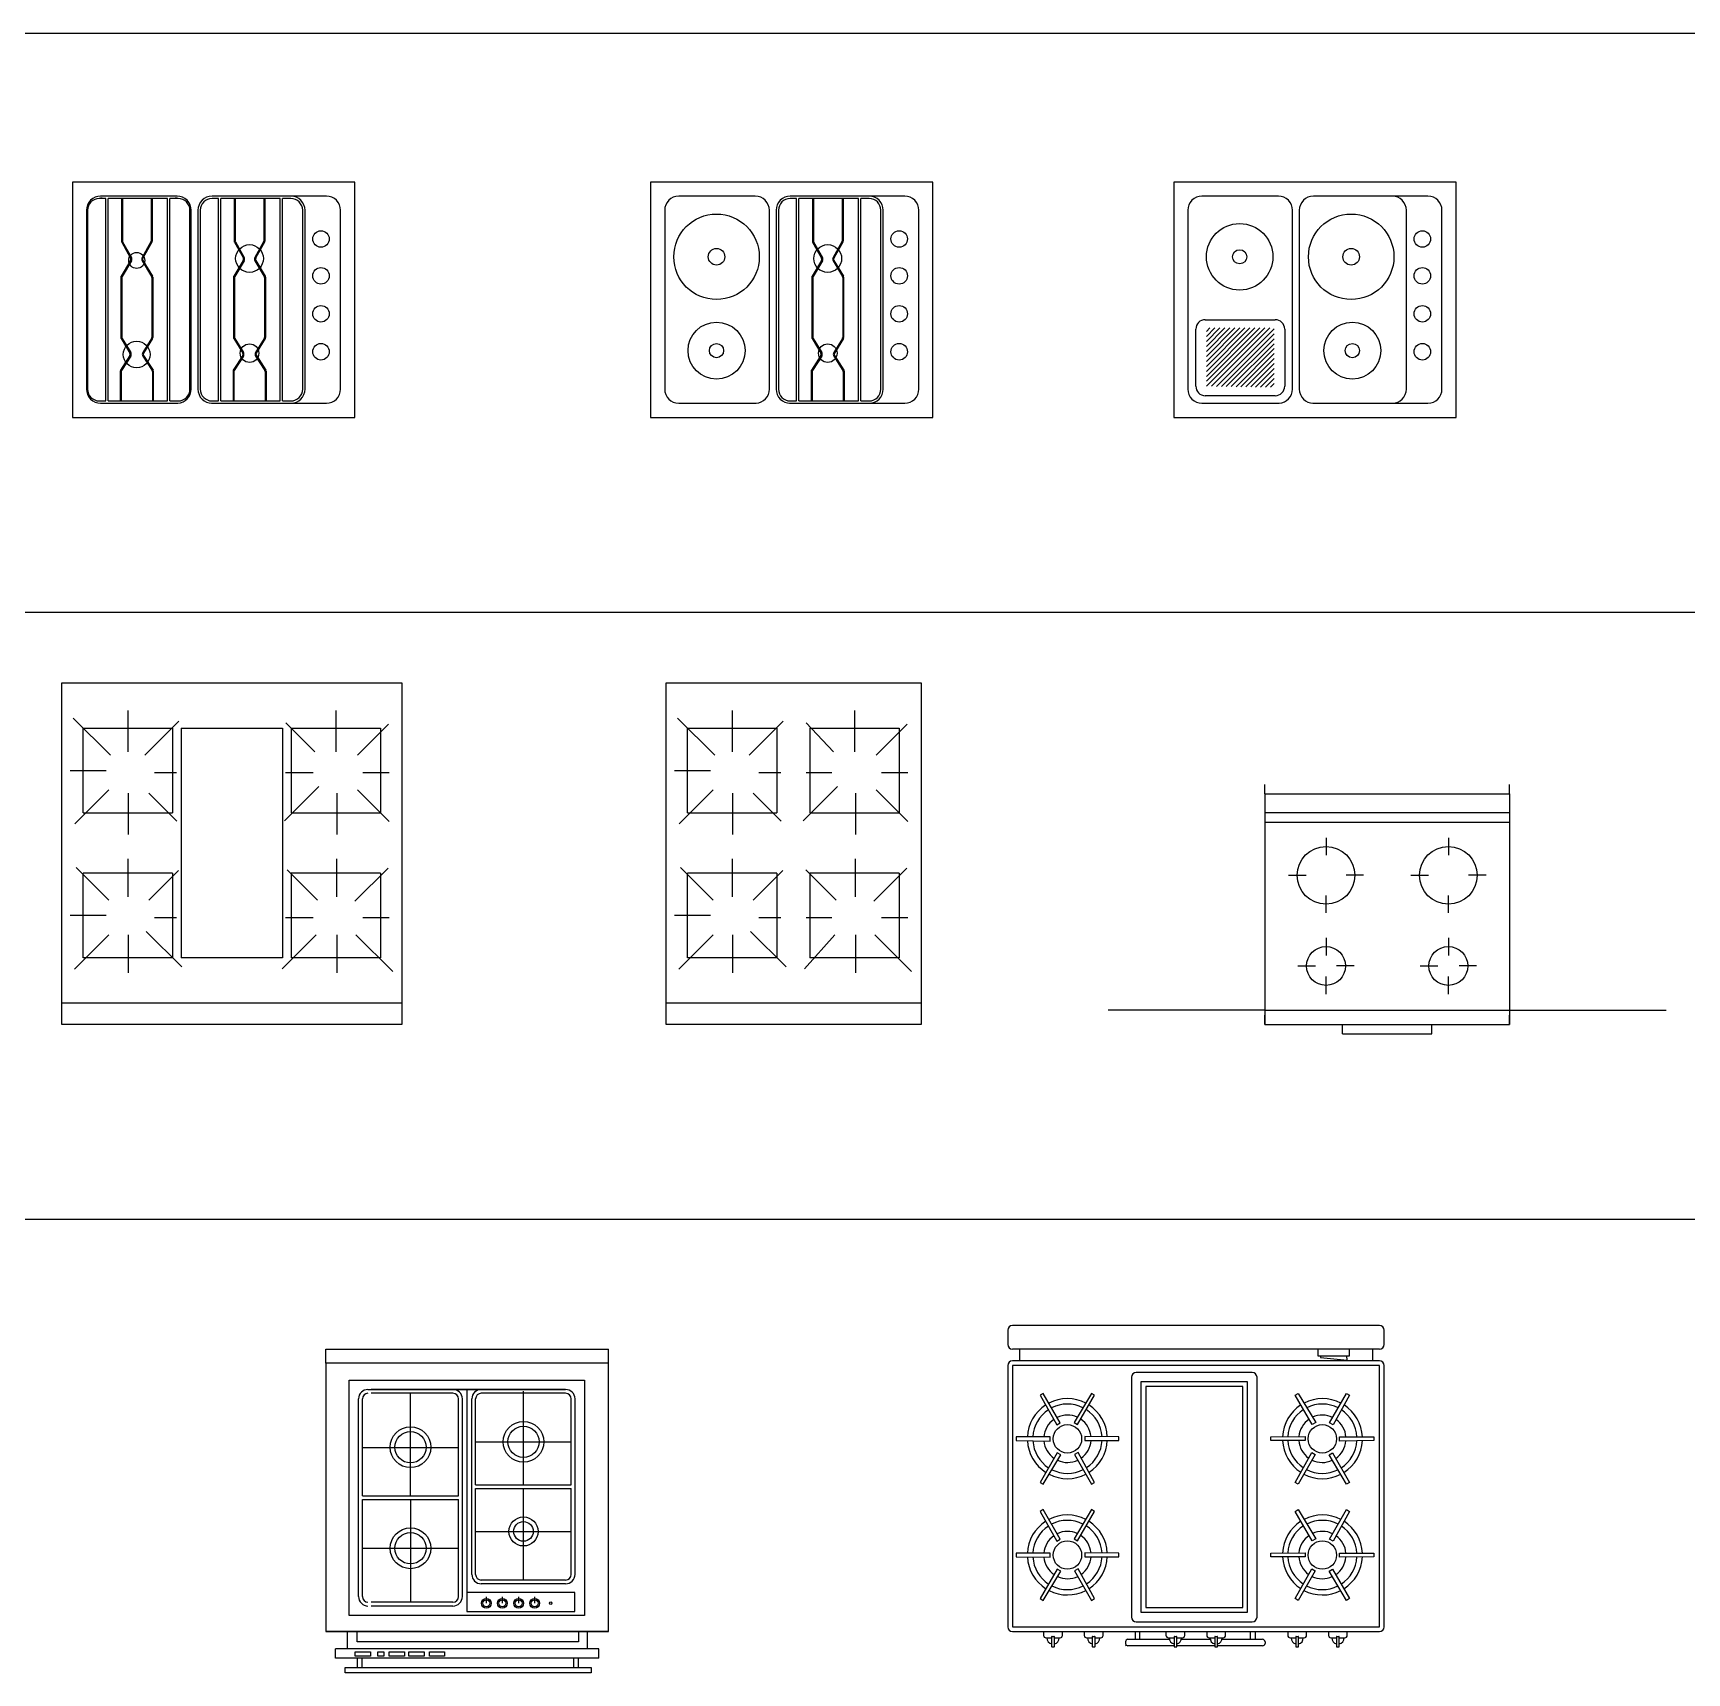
# Model space of a CAD drawing. Header units: millimetres. Extents: x 1191 to 17991, y 11472 to 21963.
# Drawn here: x 3808 to 7322, y 14395 to 17879 of the extents above; entities that cross this region are included whole.
import ezdxf

# ---------------------------------------------------------------- set-up
doc = ezdxf.new("R2010")
doc.units = ezdxf.units.MM
doc.layers.add('www.cad-blocks.net', color=7, linetype='Continuous')

# ---------------------------------------------------------------- blocks, each defined once
blk = doc.blocks.new('A$C3C522F71')
for p, q in [((333, 510), (333, 530)), ((853, 510), (853, 530)), ((333, 510), (333, 20)), ((333, 510), (853, 510)), ((853, 510), (853, 20)), ((333, 470), (853, 470)), ((333, 450), (853, 450)), ((463, 416.8), (463, 379.4)), ((723, 416.8), (723, 379.4)), ((383, 336.8), (420.5, 336.8)), ((543, 336.8), (505.6, 336.8)), ((643, 336.8), (680.5, 336.8)), ((803, 336.8), (765.6, 336.8)), ((463, 256.8), (463, 294.3)), ((723, 256.8), (723, 294.3)), ((463, 204.3), (463, 166.8)), ((723, 204.3), (723, 166.8)), ((403, 144.3), (440.5, 144.3)), ((523, 144.3), (485.6, 144.3)), ((663, 144.3), (700.5, 144.3)), ((783, 144.3), (745.6, 144.3)), ((463, 84.3), (463, 121.8)), ((723, 84.3), (723, 121.8)), ((333, 50), (0, 50)), ((333, 50), (853, 50)), ((333, 20), (333, 40)), ((853, 50), (1186.1, 50)), ((853, 20), (853, 40)), ((333, 20), (853, 20)), ((333, 20), (853, 20)), ((498, 0), (498, 20)), ((688, 0), (688, 20)), ((498, 0), (688, 0))]:
    blk.add_line(p, q)
for centre, radius in [((463, 336.8), 61.3), ((723, 336.8), 61.3), ((463, 144.3), 41.3), ((723, 144.3), 41.3)]:
    blk.add_circle(centre, radius)
blk = doc.blocks.new('A$C7157579F')
for p, q in [((600, 500), (0, 500)), ((0, 500), (0, 0)), ((600, 0), (600, 500)), ((168.2, 470), (60, 470)), ((222.5, 470), (168.2, 470)), ((540, 470), (296.8, 470)), ((30, 440), (30, 60)), ((252.5, 60), (252.5, 440)), ((266.8, 440), (266.8, 60)), ((494.4, 60), (494.4, 440)), ((570, 60), (570, 440)), ((47, 66.1), (47, 187.5)), ((67, 207.5), (215.9, 207.5)), ((235.9, 187.5), (235.9, 66.1)), ((215.9, 46.1), (67, 46.1)), ((0, 0), (600, 0)), ((60, 30), (224.4, 30)), ((295.4, 30), (540, 30))]:
    blk.add_line(p, q)
at = {"color": 0}
for p, q in [((69.6, 76.6), (182.9, 189.9)), ((69.6, 87.2), (172.3, 189.9)), ((69.6, 97.8), (161.7, 189.9)), ((69.6, 108.4), (151.1, 189.9)), ((69.6, 119), (140.5, 189.9)), ((69.6, 129.7), (129.8, 189.9)), ((69.6, 140.3), (119.2, 189.9)), ((69.6, 150.9), (108.6, 189.9)), ((69.6, 161.5), (98, 189.9)), ((69.6, 172.1), (87.4, 189.9)), ((69.6, 182.7), (76.8, 189.9)), ((69.9, 66.3), (193.5, 189.9)), ((80.3, 66.1), (204.1, 189.9)), ((90.7, 65.9), (213.3, 188.4)), ((101.2, 65.7), (213.3, 177.8)), ((111.6, 65.5), (213.3, 167.2)), ((122, 65.4), (213.3, 156.6)), ((132.4, 65.2), (213.3, 146)), ((142.9, 65), (213.3, 135.4)), ((153.3, 64.8), (213.3, 124.8)), ((163.7, 64.6), (213.3, 114.2)), ((174.1, 64.4), (213.3, 103.6)), ((184.6, 64.3), (213.3, 93)), ((195, 64.1), (213.3, 82.4)), ((205.4, 63.9), (213.3, 71.8))]:
    blk.add_line(p, q, dxfattribs=at)
for centre, radius in [((377.1, 341.2), 90.8), ((140.2, 341.2), 70.6), ((528.3, 379), 17.6), ((140.2, 341.2), 15.1), ((377.1, 341.2), 17.6), ((528.3, 300.8), 17.6), ((528.3, 220.1), 17.6), ((379.6, 141.9), 60.5), ((379.6, 141.9), 15.1), ((528.3, 139.4), 17.6)]:
    blk.add_circle(centre, radius)
for centre, radius, start, end in [((60, 440), 30, 90, 180), ((222.5, 440), 30, 0, 90), ((296.8, 440), 30, 90, 180), ((464.4, 440), 30, 0, 90), ((540, 440), 30, 0, 90), ((67, 187.5), 20, 90, 180), ((215.9, 187.5), 20, 360, 90), ((60, 60), 30, 180, 270), ((67, 66.1), 20, 180, 270), ((215.9, 66.1), 20, 270, 0), ((222.5, 60), 30, 272.7409, 0), ((296.8, 60), 30, 180, 270), ((464.4, 60), 30, 270, 360), ((540, 60), 30, 270, 0), ((222.5, 60), 30, 270, 272.7409)]:
    blk.add_arc(centre, radius, start, end)
blk = doc.blocks.new('A$C17BB417A')
for p, q in [((600, 500), (0, 500)), ((0, 500), (0, 0)), ((600, 0), (600, 500)), ((168.2, 470), (60, 470)), ((222.5, 470), (168.2, 470)), ((540, 470), (296.8, 470)), ((310.3, 465), (296.8, 465)), ((310.3, 35), (310.3, 465)), ((441.6, 465), (315.3, 465)), ((315.3, 35), (315.3, 465)), ((343.9, 465), (343.9, 374.1)), ((345.9, 465), (345.9, 374.6)), ((407, 465), (407, 374.6)), ((409, 465), (409, 374.1)), ((441.6, 35), (441.6, 465)), ((446.6, 35), (446.6, 465)), ((464.4, 465), (446.6, 465)), ((30, 440), (30, 60)), ((252.5, 60), (252.5, 440)), ((266.8, 440), (266.8, 60)), ((271.8, 440), (271.8, 60)), ((489.4, 60), (489.4, 440)), ((494.4, 60), (494.4, 440)), ((570, 60), (570, 440)), ((344.4, 372.1), (363.4, 338.6)), ((346.4, 372.7), (365.1, 339.6)), ((406.5, 372.7), (387.8, 339.6)), ((408.5, 372.1), (389.5, 338.6)), ((363.3, 333.6), (343.2, 300)), ((365.1, 332.5), (345.2, 299.5)), ((387.9, 332.5), (407.7, 299.5)), ((389.6, 333.6), (409.7, 300)), ((342.6, 298), (342.6, 169.5)), ((344.6, 297.4), (344.6, 170)), ((408.3, 297.4), (408.3, 170)), ((410.3, 298), (410.3, 169.5)), ((343.2, 167.4), (362, 136.5)), ((345.2, 167.9), (363.7, 137.5)), ((407.7, 167.9), (389.2, 137.5)), ((409.7, 167.4), (390.9, 136.5)), ((361.9, 131.2), (342, 100.2)), ((363.6, 130.1), (344, 99.6)), ((389.3, 130.1), (408.9, 99.6)), ((391, 131.2), (410.9, 100.2)), ((341.4, 98.1), (341.4, 35)), ((343.4, 97.5), (343.4, 35)), ((409.5, 97.5), (409.5, 35)), ((411.5, 98.1), (411.5, 35)), ((60, 30), (224.4, 30)), ((295.4, 30), (540, 30)), ((296.8, 35), (310.3, 35)), ((315.3, 35), (441.6, 35)), ((446.6, 35), (464.4, 35)), ((0, 0), (600, 0))]:
    blk.add_line(p, q)
for centre, radius in [((140.2, 341.2), 90.8), ((528.3, 379), 17.6), ((140.2, 341.2), 17.6), ((376.5, 337.5), 29.5), ((528.3, 300.8), 17.6), ((528.3, 220.1), 17.6), ((140.2, 141.9), 60.5), ((140.2, 141.9), 15.1), ((376.5, 136.4), 19.7), ((528.3, 139.4), 17.6)]:
    blk.add_circle(centre, radius)
for centre, radius, start, end in [((60, 440), 30, 90, 180), ((222.5, 440), 30, 0, 90), ((296.8, 440), 30, 90, 180), ((296.8, 440), 25, 90, 180), ((464.4, 440), 30, 0, 90), ((464.4, 440), 25, 0, 90), ((540, 440), 30, 0, 90), ((347.9, 374.1), 4, 180, 209.5253), ((349.9, 374.6), 4, 180, 209.5253), ((403, 374.6), 4, 330.4747, 0), ((405, 374.1), 4, 330.4747, 0), ((359, 336.1), 5, 329.0501, 29.5253), ((359, 336.1), 7, 329.0501, 29.5253), ((393.9, 336.1), 7, 150.4747, 210.9499), ((393.9, 336.1), 5, 150.4747, 210.9499), ((346.6, 298), 4, 149.0501, 180), ((348.6, 297.4), 4, 149.0501, 180), ((404.3, 297.4), 4, 0, 30.9499), ((406.3, 298), 4, 0, 30.9499), ((346.6, 169.5), 4, 180, 211.2498), ((348.6, 170), 4, 180, 211.2498), ((404.3, 170), 4, 328.7502, 0), ((406.3, 169.5), 4, 328.7502, 0), ((357.7, 133.9), 5, 327.279, 31.2498), ((357.7, 133.9), 7, 327.279, 31.2498), ((395.2, 133.9), 7, 148.7502, 212.721), ((395.2, 133.9), 5, 148.7502, 212.721), ((345.4, 98.1), 4, 147.279, 178.9015), ((347.4, 97.5), 4, 147.279, 178.9015), ((405.5, 97.5), 4, 1.0985, 32.721), ((407.5, 98.1), 4, 1.0985, 32.721), ((60, 60), 30, 180, 270), ((222.5, 60), 30, 272.7409, 0), ((296.8, 60), 30, 180, 270), ((296.8, 60), 25, 180, 270), ((464.4, 60), 25, 270, 0), ((464.4, 60), 30, 270, 0), ((540, 60), 30, 270, 0), ((222.5, 60), 30, 270, 272.7409)]:
    blk.add_arc(centre, radius, start, end)
blk = doc.blocks.new('A$C0A78533F')
for p, q in [((600, 500), (0, 500)), ((0, 500), (0, 0)), ((600, 0), (600, 500)), ((70.8, 465), (57.3, 465)), ((168.2, 470), (60, 470)), ((63.7, 466), (60, 466)), ((70.8, 35), (70.8, 465)), ((202.1, 465), (75.8, 465)), ((75.8, 35), (75.8, 465)), ((104.4, 465), (104.4, 374.1)), ((106.4, 465), (106.4, 374.6)), ((167.5, 465), (167.5, 374.6)), ((222.5, 470), (168.2, 470)), ((169.5, 465), (169.5, 374.1)), ((202.1, 35), (202.1, 465)), ((224.9, 465), (207.1, 465)), ((207.1, 35), (207.1, 465)), ((222.5, 466), (218.7, 466)), ((540, 470), (296.8, 470)), ((310.3, 465), (296.8, 465)), ((310.3, 35), (310.3, 465)), ((315.3, 35), (315.3, 465)), ((441.6, 465), (315.3, 465)), ((343.9, 465), (343.9, 374.1)), ((345.9, 465), (345.9, 374.6)), ((407, 465), (407, 374.6)), ((409, 465), (409, 374.1)), ((441.6, 35), (441.6, 465)), ((464.4, 465), (446.6, 465)), ((446.6, 35), (446.6, 465)), ((30, 440), (30, 60)), ((32.3, 440), (32.3, 60)), ((249.9, 60), (249.9, 440)), ((252.5, 60), (252.5, 440)), ((266.8, 440), (266.8, 60)), ((271.8, 440), (271.8, 60)), ((489.4, 60), (489.4, 440)), ((494.4, 60), (494.4, 440)), ((570, 60), (570, 440)), ((104.9, 372.1), (123.9, 338.6)), ((106.9, 372.7), (125.6, 339.6)), ((167, 372.7), (148.3, 339.6)), ((169, 372.1), (150, 338.6)), ((344.4, 372.1), (363.4, 338.6)), ((346.4, 372.7), (365.1, 339.6)), ((406.5, 372.7), (387.8, 339.6)), ((408.5, 372.1), (389.5, 338.6)), ((123.8, 333.6), (103.7, 300)), ((125.5, 332.5), (105.7, 299.5)), ((148.3, 332.5), (168.2, 299.5)), ((150.1, 333.6), (170.2, 300)), ((363.3, 333.6), (343.2, 300)), ((365.1, 332.5), (345.2, 299.5)), ((387.9, 332.5), (407.7, 299.5)), ((389.6, 333.6), (409.7, 300)), ((103.1, 298), (103.1, 169.5)), ((105.1, 297.4), (105.1, 170)), ((168.7, 297.4), (168.7, 170)), ((170.7, 298), (170.7, 169.5)), ((342.6, 298), (342.6, 169.5)), ((344.6, 297.4), (344.6, 170)), ((408.3, 297.4), (408.3, 170)), ((410.3, 298), (410.3, 169.5)), ((103.7, 167.4), (122.5, 136.5)), ((105.7, 167.9), (124.2, 137.5)), ((168.2, 167.9), (149.7, 137.5)), ((170.2, 167.4), (151.4, 136.5)), ((343.2, 167.4), (362, 136.5)), ((345.2, 167.9), (363.7, 137.5)), ((407.7, 167.9), (389.2, 137.5)), ((409.7, 167.4), (390.9, 136.5)), ((122.4, 131.2), (102.5, 100.2)), ((124.1, 130.1), (104.5, 99.6)), ((149.8, 130.1), (169.4, 99.6)), ((151.5, 131.2), (171.4, 100.2)), ((361.9, 131.2), (342, 100.2)), ((363.6, 130.1), (344, 99.6)), ((389.3, 130.1), (408.9, 99.6)), ((391, 131.2), (410.9, 100.2)), ((101.9, 98.1), (101.9, 35)), ((103.9, 97.5), (103.9, 35)), ((170, 97.5), (170, 35)), ((172, 98.1), (172, 35)), ((341.4, 98.1), (341.4, 35)), ((343.4, 97.5), (343.4, 35)), ((409.5, 97.5), (409.5, 35)), ((411.5, 98.1), (411.5, 35)), ((57.3, 35), (70.8, 35)), ((60, 30), (224.4, 30)), ((75.8, 35), (202.1, 35)), ((207.1, 35), (224.9, 35)), ((295.4, 30), (540, 30)), ((296.8, 35), (310.3, 35)), ((315.3, 35), (441.6, 35)), ((446.6, 35), (464.4, 35)), ((0, 0), (600, 0))]:
    blk.add_line(p, q)
for centre, radius in [((528.3, 379), 17.6), ((376.5, 337.5), 29.5), ((136.7, 333.4), 17), ((528.3, 300.8), 17.6), ((528.3, 220.1), 17.6), ((136.7, 133.6), 28.4), ((376.5, 136.4), 19.7), ((528.3, 139.4), 17.6)]:
    blk.add_circle(centre, radius)
for centre, radius, start, end in [((60, 440), 30, 90, 180), ((57.3, 440), 25, 90, 180), ((222.5, 440), 30, 0, 90), ((224.9, 440), 25, 0, 90), ((296.8, 440), 30, 90, 180), ((296.8, 440), 25, 90, 180), ((464.4, 440), 30, 0, 90), ((464.4, 440), 25, 0, 90), ((540, 440), 30, 0, 90), ((108.4, 374.1), 4, 180, 209.5253), ((110.4, 374.6), 4, 180, 209.5253), ((163.5, 374.6), 4, 330.4747, 0), ((165.5, 374.1), 4, 330.4747, 0), ((347.9, 374.1), 4, 180, 209.5253), ((349.9, 374.6), 4, 180, 209.5253), ((403, 374.6), 4, 330.4747, 0), ((405, 374.1), 4, 330.4747, 0), ((119.5, 336.1), 5, 329.0501, 29.5253), ((119.5, 336.1), 7, 329.0501, 29.5253), ((154.3, 336.1), 7, 150.4747, 210.9499), ((154.3, 336.1), 5, 150.4747, 210.9499), ((359, 336.1), 5, 329.0501, 29.5253), ((359, 336.1), 7, 329.0501, 29.5253), ((393.9, 336.1), 7, 150.4747, 210.9499), ((393.9, 336.1), 5, 150.4747, 210.9499), ((107.1, 298), 4, 149.0501, 180), ((109.1, 297.4), 4, 149.0501, 180), ((164.7, 297.4), 4, 0, 30.9499), ((166.7, 298), 4, 0, 30.9499), ((346.6, 298), 4, 149.0501, 180), ((348.6, 297.4), 4, 149.0501, 180), ((404.3, 297.4), 4, 0, 30.9499), ((406.3, 298), 4, 0, 30.9499), ((107.1, 169.5), 4, 180, 211.2498), ((109.1, 170), 4, 180, 211.2498), ((164.7, 170), 4, 328.7502, 0), ((166.7, 169.5), 4, 328.7502, 0), ((346.6, 169.5), 4, 180, 211.2498), ((348.6, 170), 4, 180, 211.2498), ((404.3, 170), 4, 328.7502, 0), ((406.3, 169.5), 4, 328.7502, 0), ((118.2, 133.9), 5, 327.279, 31.2498), ((118.2, 133.9), 7, 327.279, 31.2498), ((155.7, 133.9), 7, 148.7502, 212.721), ((155.7, 133.9), 5, 148.7502, 212.721), ((357.7, 133.9), 5, 327.279, 31.2498), ((357.7, 133.9), 7, 327.279, 31.2498), ((395.2, 133.9), 7, 148.7502, 212.721), ((395.2, 133.9), 5, 148.7502, 212.721), ((105.9, 98.1), 4, 147.279, 178.9015), ((107.9, 97.5), 4, 147.279, 178.9015), ((166, 97.5), 4, 1.0985, 32.721), ((168, 98.1), 4, 1.0985, 32.721), ((345.4, 98.1), 4, 147.279, 178.9015), ((347.4, 97.5), 4, 147.279, 178.9015), ((405.5, 97.5), 4, 1.0985, 32.721), ((407.5, 98.1), 4, 1.0985, 32.721), ((60, 60), 30, 180, 270), ((57.3, 60), 25, 180, 270), ((222.5, 60), 30, 272.7409, 0), ((224.9, 60), 25, 270, 0), ((296.8, 60), 30, 180, 270), ((296.8, 60), 25, 180, 270), ((464.4, 60), 30, 270, 0), ((464.4, 60), 25, 270, 0), ((540, 60), 30, 270, 0), ((222.5, 60), 30, 270, 272.7409)]:
    blk.add_arc(centre, radius, start, end)
blk = doc.blocks.new('A$C389D7A6F')
for p, q in [((0, 672.5), (0, 642.5)), ((790, 682.5), (10, 682.5)), ((800, 642.5), (800, 672.5)), ((0, 597.5), (0, 42.5)), ((790, 632.5), (10, 632.5)), ((790, 607.5), (10, 607.5)), ((790, 597.5), (10, 597.5)), ((10, 597.5), (10, 42.5)), ((25, 632.5), (25, 607.5)), ((659, 632.5), (659, 618)), ((659, 618), (726.2, 618)), ((664.5, 618), (664.5, 614.8)), ((664.5, 614.8), (721.4, 609.3)), ((721.4, 609.3), (721, 618)), ((726.2, 618), (726.2, 632.5)), ((775, 632.5), (775, 607.5)), ((790, 42.5), (790, 597.5)), ((800, 42.5), (800, 597.5)), ((263.3, 572.9), (263.3, 63.4)), ((519.8, 582.9), (273.3, 582.9)), ((509.8, 562.9), (283.3, 562.9)), ((283.3, 562.9), (283.3, 73.4)), ((509.8, 73.4), (509.8, 562.9)), ((529.8, 63.4), (529.8, 572.9)), ((75.6, 538.6), (69.3, 534.9)), ((69.3, 534.9), (104.4, 471.6)), ((111.8, 475.9), (75.6, 538.6)), ((178.4, 538.6), (141.2, 476.5)), ((148.6, 472.2), (184.8, 534.9)), ((184.8, 534.9), (178.4, 538.6)), ((499.8, 552.9), (293.3, 552.9)), ((293.3, 552.9), (293.3, 83.4)), ((499.8, 83.4), (499.8, 552.9)), ((610.9, 534.9), (617.2, 538.6)), ((647.1, 472.2), (610.9, 534.9)), ((617.2, 538.6), (654.5, 476.5)), ((683.9, 475.9), (720, 538.6)), ((726.4, 534.9), (691.3, 471.6)), ((720, 538.6), (726.4, 534.9)), ((104.4, 471.6), (111.8, 475.9)), ((141.2, 476.5), (148.6, 472.2)), ((654.5, 476.5), (647.1, 472.2)), ((691.3, 471.6), (683.9, 475.9)), ((90.2, 445.9), (17.9, 445.9)), ((17.9, 445.9), (17.9, 438.5)), ((17.9, 438.5), (90.2, 437.3)), ((90.2, 437.3), (90.2, 445.9)), ((236.2, 445.9), (163.8, 447.1)), ((163.8, 447.1), (163.8, 438.5)), ((163.8, 438.5), (236.2, 438.5)), ((236.2, 438.6), (236.2, 445.9)), ((559.5, 445.9), (631.8, 447.1)), ((559.5, 438.6), (559.5, 445.9)), ((631.8, 438.5), (559.5, 438.5)), ((631.8, 447.1), (631.8, 438.5)), ((705.4, 445.9), (777.8, 445.9)), ((705.4, 437.3), (705.4, 445.9)), ((777.8, 438.5), (705.4, 437.3)), ((777.8, 445.9), (777.8, 438.5)), ((105.4, 412.2), (69.3, 349.5)), ((75.6, 345.8), (112.9, 407.9)), ((112.9, 407.9), (105.4, 412.2)), ((149.7, 412.8), (142.3, 408.5)), ((142.3, 408.5), (178.4, 345.8)), ((184.8, 349.5), (149.7, 412.8)), ((610.9, 349.5), (646, 412.8)), ((653.4, 408.5), (617.2, 345.8)), ((646, 412.8), (653.4, 408.5)), ((682.8, 407.9), (690.2, 412.2)), ((720, 345.8), (682.8, 407.9)), ((690.2, 412.2), (726.4, 349.5)), ((69.3, 349.5), (75.6, 345.8)), ((178.4, 345.8), (184.8, 349.5)), ((617.2, 345.8), (610.9, 349.5)), ((726.4, 349.5), (720, 345.8)), ((75.6, 291.6), (69.3, 287.9)), ((69.3, 287.9), (104.4, 224.6)), ((111.8, 228.9), (75.6, 291.6)), ((178.4, 291.6), (141.2, 229.5)), ((148.6, 225.2), (184.8, 287.9)), ((184.8, 287.9), (178.4, 291.6)), ((610.9, 287.9), (617.2, 291.6)), ((647.1, 225.2), (610.9, 287.9)), ((617.2, 291.6), (654.5, 229.5)), ((683.9, 228.9), (720, 291.6)), ((726.4, 287.9), (691.3, 224.6)), ((720, 291.6), (726.4, 287.9)), ((104.4, 224.6), (111.8, 228.9)), ((141.2, 229.5), (148.6, 225.2)), ((654.5, 229.5), (647.1, 225.2)), ((691.3, 224.6), (683.9, 228.9)), ((17.9, 198.9), (17.9, 191.5)), ((90.2, 198.9), (17.9, 198.9)), ((17.9, 191.5), (90.2, 190.3)), ((90.2, 190.3), (90.2, 198.9)), ((163.8, 200.1), (163.8, 191.5)), ((236.2, 198.9), (163.8, 200.1)), ((163.8, 191.5), (236.2, 191.5)), ((236.2, 191.6), (236.2, 199)), ((559.5, 198.9), (631.8, 200.1)), ((559.5, 191.4), (559.5, 198.8)), ((631.8, 191.5), (559.5, 191.5)), ((631.8, 200.1), (631.8, 191.5)), ((705.4, 190.3), (705.4, 198.9)), ((705.4, 198.9), (777.8, 198.9)), ((777.8, 191.5), (705.4, 190.3)), ((777.8, 198.9), (777.8, 191.5)), ((105.4, 165.2), (69.3, 102.5)), ((75.6, 98.8), (112.9, 160.9)), ((112.9, 160.9), (105.4, 165.2)), ((149.7, 165.8), (142.3, 161.5)), ((142.3, 161.5), (178.4, 98.8)), ((184.8, 102.5), (149.7, 165.8)), ((610.9, 102.5), (646, 165.8)), ((653.4, 161.5), (617.2, 98.8)), ((646, 165.8), (653.4, 161.5)), ((682.8, 160.9), (690.2, 165.2)), ((720, 98.8), (682.8, 160.9)), ((690.2, 165.2), (726.4, 102.5)), ((69.3, 102.5), (75.6, 98.8)), ((178.4, 98.8), (184.8, 102.5)), ((283.3, 73.4), (509.8, 73.4)), ((293.3, 83.4), (499.8, 83.4)), ((617.2, 98.8), (610.9, 102.5)), ((726.4, 102.5), (720, 98.8)), ((10, 42.5), (790, 42.5)), ((273.3, 53.4), (519.8, 53.4)), ((10, 32.5), (790, 32.5)), ((76.4, 32.5), (76.4, 24.4)), ((81.4, 19.4), (93.4, 19.4)), ((93.4, 21.3), (93.4, 1)), ((94.4, 22.3), (98.3, 22.3)), ((94.4, 0), (98.3, 0)), ((99.3, 1), (99.3, 21.3)), ((99.3, 19.4), (111.4, 19.4)), ((116.4, 24.4), (116.4, 32.5)), ((162.8, 32.5), (162.8, 24.4)), ((167.8, 19.4), (179.8, 19.4)), ((179.8, 21.3), (179.8, 1)), ((180.8, 22.3), (184.7, 22.3)), ((180.8, 0), (184.7, 0)), ((185.7, 1), (185.7, 21.3)), ((185.7, 19.4), (197.8, 19.4)), ((202.8, 24.4), (202.8, 32.5)), ((250.6, 11), (250.6, 7.3)), ((255.6, 16), (343.8, 16)), ((353.5, 2.3), (255.6, 2.3)), ((270.6, 32.5), (270.6, 16)), ((280.6, 16), (280.6, 32.5)), ((336.4, 32.5), (336.4, 24.4)), ((341.4, 19.4), (353.5, 19.4)), ((353.5, 21.3), (353.5, 1)), ((354.5, 22.3), (358.4, 22.3)), ((354.5, 0), (358.4, 0)), ((359.4, 1), (359.4, 21.3)), ((359.4, 19.4), (371.4, 19.4)), ((440, 2.3), (359.4, 2.3)), ((369.1, 16), (430.4, 16)), ((376.4, 24.4), (376.4, 32.5)), ((423, 32.5), (423, 24.4)), ((428, 19.4), (440, 19.4)), ((440, 21.3), (440, 1)), ((441, 22.3), (444.9, 22.3)), ((441, 0), (444.9, 0)), ((445.9, 1), (445.9, 21.3)), ((445.9, 19.4), (458, 19.4)), ((541.8, 2.3), (445.9, 2.3)), ((455.6, 16), (541.8, 16)), ((463, 24.4), (463, 32.5)), ((515.8, 16), (515.8, 32.5)), ((525.8, 32.5), (525.8, 16)), ((546.8, 11), (546.8, 7.3)), ((595.2, 32.5), (595.2, 24.4)), ((600.2, 19.4), (612.3, 19.4)), ((612.3, 21.3), (612.3, 1)), ((613.3, 22.3), (617.2, 22.3)), ((613.3, 0), (617.2, 0)), ((618.2, 1), (618.2, 21.3)), ((618.2, 19.4), (630.2, 19.4)), ((635.2, 24.4), (635.2, 32.5)), ((681.7, 32.5), (681.7, 24.4)), ((686.7, 19.4), (698.7, 19.4)), ((698.7, 21.3), (698.7, 1)), ((699.7, 22.3), (703.6, 22.3)), ((699.7, 0), (703.6, 0)), ((704.6, 1), (704.6, 21.3)), ((704.6, 19.4), (716.7, 19.4)), ((721.7, 24.4), (721.7, 32.5))]:
    blk.add_line(p, q)
for centre in [(127, 442), (668.7, 442), (127, 195), (668.7, 195)]:
    blk.add_circle(centre, 30.2)
for centre, radius, start, end in [((10, 672.5), 10, 90, 180), ((790, 672.5), 10, 0, 90), ((10, 642.5), 10, 180, 270), ((790, 642.5), 10, 270, 0), ((10, 597.5), 10, 90, 180), ((790, 597.5), 10, 0, 90), ((273.3, 572.9), 10, 90, 180), ((519.8, 572.9), 10, 0, 90), ((126.8, 442.3), 85, 62.5891, 117.4103), ((668.9, 442.3), 85, 62.5897, 117.4109), ((126.8, 442.3), 85, 122.6475, 177.58), ((127, 442.2), 73.6, 123.3375, 177.134), ((127, 442.2), 73.6, 63.3375, 117.134), ((127, 442), 50.3, 65.3787, 115.6083), ((127, 442.2), 73.6, 3.3375, 57.134), ((126.8, 442.3), 85, 2.7, 57.3491), ((668.9, 442.3), 85, 122.6509, 177.3), ((668.6, 442.2), 73.6, 122.866, 176.6625), ((668.6, 442.2), 73.6, 62.866, 116.6625), ((668.7, 442), 50.3, 64.3917, 114.6213), ((668.6, 442.2), 73.6, 2.866, 56.6625), ((668.9, 442.3), 85, 2.42, 57.3525), ((127, 442), 50.3, 125.1395, 175.5702), ((127, 442), 50.3, 5.5755, 55.8452), ((668.7, 442), 50.3, 124.1548, 174.4245), ((668.7, 442), 50.3, 4.4298, 54.8605), ((126.8, 442.3), 85, 182.8169, 237.6886), ((127, 442.2), 73.6, 183.3375, 237.134), ((127, 442), 50.3, 185.097, 235.7691), ((127, 442), 50.3, 305.533, 356.044), ((127, 442.2), 73.6, 303.3375, 357.134), ((126.8, 442.3), 85, 302.8694, 357.4577), ((668.9, 442.3), 85, 182.5423, 237.1306), ((668.6, 442.2), 73.6, 182.866, 236.6625), ((668.7, 442), 50.3, 183.956, 234.467), ((668.7, 442), 50.3, 304.2309, 354.903), ((668.6, 442.2), 73.6, 302.866, 356.6625), ((668.9, 442.3), 85, 302.3114, 357.1831), ((127, 442), 50.3, 245.2937, 296.0059), ((668.7, 442), 50.3, 243.9941, 294.7063), ((126.8, 442.3), 85, 242.9279, 297.6274), ((127, 442.2), 73.6, 243.3375, 297.134), ((668.9, 442.3), 85, 242.3726, 297.0721), ((668.6, 442.2), 73.6, 242.866, 296.6625), ((126.8, 195.3), 85, 122.6475, 177.58), ((127, 195.2), 73.6, 123.3375, 177.134), ((126.8, 195.3), 85, 62.5891, 117.4103), ((127, 195.2), 73.6, 63.3375, 117.134), ((127, 195.2), 73.6, 3.3375, 57.134), ((126.8, 195.3), 85, 2.7, 57.3491), ((668.9, 195.3), 85, 122.6509, 177.3), ((668.6, 195.2), 73.6, 122.866, 176.6625), ((668.9, 195.3), 85, 62.5897, 117.4109), ((668.6, 195.2), 73.6, 62.866, 116.6625), ((668.6, 195.2), 73.6, 2.866, 56.6625), ((668.9, 195.3), 85, 2.42, 57.3525), ((127, 195), 50.3, 125.1395, 175.5702), ((127, 195), 50.3, 65.3787, 115.6083), ((127, 195), 50.3, 5.5755, 55.8452), ((668.7, 195), 50.3, 124.1548, 174.4245), ((668.7, 195), 50.3, 64.3917, 114.6213), ((668.7, 195), 50.3, 4.4298, 54.8605), ((126.8, 195.3), 85, 182.8169, 237.6886), ((127, 195.2), 73.6, 183.3375, 237.134), ((127, 195), 50.3, 185.097, 235.7691), ((127, 195), 50.3, 305.533, 356.044), ((127, 195.2), 73.6, 303.3375, 357.134), ((126.8, 195.3), 85, 302.8694, 357.4577), ((668.9, 195.3), 85, 182.5423, 237.1306), ((668.6, 195.2), 73.6, 182.866, 236.6625), ((668.7, 195), 50.3, 183.956, 234.467), ((668.7, 195), 50.3, 304.2309, 354.903), ((668.6, 195.2), 73.6, 302.866, 356.6625), ((668.9, 195.3), 85, 302.3114, 357.1831), ((127, 195), 50.3, 245.2937, 296.0059), ((668.7, 195), 50.3, 243.9941, 294.7063), ((126.8, 195.3), 85, 242.9279, 297.6274), ((127, 195.2), 73.6, 243.3375, 297.134), ((668.9, 195.3), 85, 242.3726, 297.0721), ((668.6, 195.2), 73.6, 242.866, 296.6625), ((10, 42.5), 10, 180, 270), ((273.3, 63.4), 10, 180, 270), ((519.8, 63.4), 10, 270, 0), ((790, 42.5), 10, 270, 0), ((81.4, 24.4), 5, 180, 270), ((96.4, 18.8), 12.9, 177.3953, 256.8634), ((94.4, 21.3), 1, 90, 180), ((94.4, 1), 1, 180, 270), ((98.3, 21.3), 1, 0, 90), ((98.3, 1), 1, 270, 0), ((96.4, 18.8), 12.9, 283.1366, 2.6047), ((111.4, 24.4), 5, 270, 0), ((167.8, 24.4), 5, 180, 270), ((182.8, 18.8), 12.9, 177.3953, 256.8634), ((180.8, 21.3), 1, 90, 180), ((180.8, 1), 1, 180, 270), ((184.7, 21.3), 1, 0, 90), ((184.7, 1), 1, 270, 0), ((182.8, 18.8), 12.9, 283.1366, 2.6047), ((197.8, 24.4), 5, 270, 0), ((255.6, 11), 5, 90, 180), ((255.6, 7.3), 5, 180, 270), ((251.6, 3.3), 1, 180, 270), ((341.4, 24.4), 5, 180, 270), ((356.4, 18.8), 12.9, 177.3953, 256.8634), ((354.5, 21.3), 1, 90, 180), ((354.5, 1), 1, 180, 270), ((358.4, 21.3), 1, 0, 90), ((358.4, 1), 1, 270, 0), ((356.4, 18.8), 12.9, 283.1366, 2.6047), ((371.4, 24.4), 5, 270, 0), ((428, 24.4), 5, 180, 270), ((443, 18.8), 12.9, 177.3953, 256.8634), ((441, 21.3), 1, 90, 180), ((441, 1), 1, 180, 270), ((444.9, 21.3), 1, 0, 90), ((444.9, 1), 1, 270, 0), ((443, 18.8), 12.9, 283.1366, 2.6047), ((458, 24.4), 5, 270, 0), ((541.8, 11), 5, 0, 90), ((541.8, 7.3), 5, 270, 0), ((600.2, 24.4), 5, 180, 270), ((615.2, 18.8), 12.9, 177.3953, 256.8634), ((613.3, 21.3), 1, 90, 180), ((613.3, 1), 1, 180, 270), ((617.2, 21.3), 1, 0, 90), ((617.2, 1), 1, 270, 0), ((615.2, 18.8), 12.9, 283.1366, 2.6047), ((630.2, 24.4), 5, 270, 0), ((686.7, 24.4), 5, 180, 270), ((701.7, 18.8), 12.9, 177.3953, 256.8634), ((699.7, 21.3), 1, 90, 180), ((699.7, 1), 1, 180, 270), ((703.6, 21.3), 1, 0, 90), ((703.6, 1), 1, 270, 0), ((701.7, 18.8), 12.9, 283.1366, 2.6047), ((716.7, 24.4), 5, 270, 0)]:
    blk.add_arc(centre, radius, start, end)
blk = doc.blocks.new('A$C212B3689')
for p, q in [((0, 806.1), (802.1, 806.1)), ((0, 0), (0, 806.1)), ((802.1, 806.1), (802.1, 0)), ((114.3, 635.6), (26.6, 723.3)), ((155.5, 741.3), (155.5, 643.5)), ((195.7, 635.6), (275.8, 715.7)), ((596.8, 643.5), (528.4, 711.9)), ((646.6, 741.3), (646.6, 643.5)), ((697.4, 635.6), (770.9, 709.1)), ((50, 499.3), (50, 699.3)), ((50, 699.3), (261.1, 699.3)), ((261.1, 699.3), (261.1, 499.3)), ((281.1, 699.3), (521.1, 699.3)), ((281.1, 699.3), (281.1, 156.9)), ((521.1, 699.3), (521.1, 156.9)), ((541.1, 699.3), (752.1, 699.3)), ((541.1, 699.3), (541.1, 499.3)), ((752.1, 699.3), (752.1, 499.3)), ((19.6, 599.3), (104.2, 599.3)), ((218.5, 594.7), (270.4, 594.7)), ((528.1, 594.7), (593.2, 594.7)), ((710.6, 594.7), (772.5, 594.7)), ((110.6, 553.7), (30.2, 473.3)), ((606.4, 561.7), (525.2, 480.5)), ((697.4, 553.7), (772.4, 478.8)), ((156.6, 545.8), (156.6, 448)), ((205.3, 545.8), (271.3, 479.8)), ((648.7, 545.8), (648.7, 448)), ((50, 499.3), (261.1, 499.3)), ((541.1, 499.3), (752.1, 499.3)), ((156.6, 301.3), (156.6, 391.1)), ((648.7, 301.3), (648.7, 391.1)), ((110.6, 293.3), (33.5, 370.5)), ((261.1, 356.9), (50, 356.9)), ((50, 156.9), (50, 356.9)), ((205.3, 293.3), (275.4, 363.4)), ((261.1, 356.9), (261.1, 156.9)), ((603.2, 293.3), (531.6, 364.9)), ((541.1, 356.9), (541.1, 156.9)), ((752.1, 356.9), (541.1, 356.9)), ((691.8, 291), (769.8, 369)), ((752.1, 356.9), (752.1, 156.9)), ((104.2, 256.9), (19.6, 256.9)), ((218.5, 252.4), (270.4, 252.4)), ((528.1, 252.4), (593.2, 252.4)), ((710.6, 252.4), (772.5, 252.4)), ((110.6, 211.5), (30, 130.8)), ((156.6, 211.5), (156.6, 121.7)), ((198.9, 219.4), (282.7, 135.7)), ((600, 211.5), (520.1, 131.6)), ((648.7, 211.5), (648.7, 121.7)), ((694.2, 211.5), (781.1, 124.6)), ((261.1, 156.9), (50, 156.9)), ((521.1, 156.9), (281.1, 156.9)), ((752.1, 156.9), (541.1, 156.9)), ((802.1, 50), (0, 50)), ((802.1, 0), (0, 0))]:
    blk.add_line(p, q)
blk = doc.blocks.new('A$C114C6ABE')
for p, q in [((0, 0), (0, 806.1)), ((0, 806.1), (602.1, 806.1)), ((602.1, 806.1), (602.1, 0)), ((114.3, 635.6), (26.6, 723.3)), ((155.5, 741.3), (155.5, 643.5)), ((195.7, 635.6), (275.8, 715.7)), ((394.7, 643.5), (330.4, 711.9)), ((444.5, 741.3), (444.5, 643.5)), ((495.3, 635.6), (568.8, 709.1)), ((50, 699.3), (261.1, 699.3)), ((50, 499.3), (50, 699.3)), ((261.1, 699.3), (261.1, 499.3)), ((338.9, 699.3), (338.9, 499.3)), ((338.9, 699.3), (550, 699.3)), ((550, 699.3), (550, 499.3)), ((19.6, 599.3), (104.2, 599.3)), ((218.5, 594.7), (270.4, 594.7)), ((330.3, 594.7), (391, 594.7)), ((508.5, 594.7), (570.4, 594.7)), ((110.6, 553.7), (30.2, 473.3)), ((404.2, 561.7), (323, 480.5)), ((495.3, 553.7), (570.3, 478.8)), ((156.6, 545.8), (156.6, 448)), ((205.3, 545.8), (271.3, 479.8)), ((446.6, 545.8), (446.6, 448)), ((50, 499.3), (261.1, 499.3)), ((338.9, 499.3), (550, 499.3)), ((156.6, 301.3), (156.6, 391.1)), ((446.6, 301.3), (446.6, 391.1)), ((110.6, 293.3), (33.5, 370.5)), ((50, 156.9), (50, 356.9)), ((261.1, 356.9), (50, 356.9)), ((205.3, 293.3), (275.4, 363.4)), ((261.1, 356.9), (261.1, 156.9)), ((401.1, 293.3), (329.5, 364.9)), ((550, 356.9), (338.9, 356.9)), ((338.9, 356.9), (338.9, 156.9)), ((489.7, 291), (567.7, 369)), ((550, 356.9), (550, 156.9)), ((104.2, 256.9), (19.6, 256.9)), ((218.5, 252.4), (270.4, 252.4)), ((330.3, 252.4), (391, 252.4)), ((508.5, 252.4), (570.4, 252.4)), ((110.6, 211.5), (30, 130.8)), ((156.6, 211.5), (156.6, 121.7)), ((198.9, 219.4), (282.7, 135.7)), ((397.9, 211.5), (326.4, 131.6)), ((446.6, 211.5), (446.6, 121.7)), ((492.1, 211.5), (579, 124.6)), ((261.1, 156.9), (50, 156.9)), ((550, 156.9), (338.9, 156.9)), ((602.1, 50), (0, 50)), ((602.1, 0), (0, 0))]:
    blk.add_line(p, q)
blk = doc.blocks.new('A$C3DCA2F11')
at = {"ltscale": 1000}
for p, q in [((0, 657.9), (0, 687.9)), ((0, 687.9), (600, 687.9)), ((600, 657.9), (600, 687.9)), ((0, 657.9), (0, 87.9)), ((600, 657.9), (0, 657.9)), ((600, 87.9), (600, 657.9)), ((49.3, 122.2), (49.3, 622.2)), ((49.3, 622.2), (549.3, 622.2)), ((89.3, 602.2), (509.3, 602.2)), ((509.3, 602.2), (95.7, 602.2)), ((299.3, 602.2), (299.3, 142.2)), ((419.7, 399.8), (419.7, 598.8)), ((549.3, 622.2), (549.3, 122.2)), ((69.3, 162.2), (69.3, 582.2)), ((77.3, 376.2), (77.3, 582.2)), ((269.9, 594.2), (95.7, 594.2)), ((179.6, 376.2), (179.6, 594.2)), ((281.9, 376.2), (281.9, 582.2)), ((289.9, 162.2), (289.9, 582.2)), ((310, 209.4), (310, 582.2)), ((318, 399.8), (318, 582.2)), ((509.3, 594.2), (330, 594.2)), ((521.3, 399.8), (521.3, 582.2)), ((529.3, 209.4), (529.3, 582.2)), ((77.3, 479.2), (281.9, 479.2)), ((318, 491), (521.3, 491)), ((318, 399.8), (521.3, 399.8)), ((318, 391.8), (521.3, 391.8)), ((318, 209.4), (318, 391.8)), ((419.7, 197.4), (419.7, 391.8)), ((521.3, 209.4), (521.3, 391.8)), ((77.3, 376.2), (281.9, 376.2)), ((77.3, 162.2), (77.3, 368.2)), ((77.3, 368.2), (281.9, 368.2)), ((179.6, 368.2), (179.6, 150.2)), ((281.9, 162.2), (281.9, 368.2)), ((318, 300.6), (521.3, 300.6)), ((77.3, 265.2), (281.9, 265.2)), ((509.3, 197.4), (330, 197.4)), ((509.3, 189.4), (330, 189.4)), ((269.9, 150.2), (95.7, 150.2)), ((269.9, 142.2), (95.7, 142.2)), ((528.9, 170.8), (299.3, 170.8)), ((299.3, 142.2), (299.3, 130.5)), ((340.9, 147.9), (340.9, 161.6)), ((374.9, 147.9), (374.9, 161.6)), ((409.5, 147.9), (409.5, 161.6)), ((443.6, 147.9), (443.6, 161.6)), ((528.9, 130.5), (528.9, 170.8)), ((549.3, 122.2), (49.3, 122.2)), ((299.3, 130.5), (528.9, 130.5)), ((0, 87.9), (600, 87.9)), ((600, 87.9), (0, 87.9)), ((580, 87.9), (20, 87.9)), ((45, 87.9), (45, 51.3)), ((66.4, 65.9), (66.4, 87.9)), ((536.8, 87.9), (536.8, 65.9)), ((555, 87.9), (555, 51.3)), ((20, 31.3), (20, 51.3)), ((580, 51.3), (20, 51.3)), ((62, 45.1), (94.3, 45.1)), ((62, 35.9), (62, 45.1)), ((94.3, 35.9), (62, 35.9)), ((536.8, 65.9), (66.4, 65.9)), ((94.3, 45.1), (94.3, 35.9)), ((110.5, 45.1), (122.8, 45.1)), ((110.5, 35.9), (110.5, 45.1)), ((122.8, 35.9), (110.5, 35.9)), ((122.8, 45.1), (122.8, 35.9)), ((134.4, 45.1), (166.7, 45.1)), ((134.4, 35.9), (134.4, 45.1)), ((166.7, 35.9), (134.4, 35.9)), ((166.7, 45.1), (166.7, 35.9)), ((176, 45.1), (208.3, 45.1)), ((176, 35.9), (176, 45.1)), ((208.3, 35.9), (176, 35.9)), ((208.3, 45.1), (208.3, 35.9)), ((219.9, 35.9), (219.9, 45.1)), ((219.9, 45.1), (252.2, 45.1)), ((252.2, 35.9), (219.9, 35.9)), ((252.2, 45.1), (252.2, 35.9)), ((580, 31.3), (580, 51.3)), ((580, 31.3), (20, 31.3)), ((40.5, 0), (40.5, 11.5)), ((40.5, 11.5), (563.3, 11.5)), ((66.4, 0), (40.5, 0)), ((66.4, 31.3), (66.4, 11.5)), ((536.4, 0), (66.4, 0)), ((76.4, 31.3), (76.4, 11.5)), ((526.4, 11.5), (526.4, 31.3)), ((536.4, 11.5), (536.4, 31.3)), ((563.3, 0), (536.4, 0)), ((563.3, 11.5), (563.3, 0))]:
    blk.add_line(p, q, dxfattribs=at)
for centre, radius in [((419.7, 491), 43.3), ((179.6, 479.5), 43.3), ((179.6, 479.5), 33.3), ((419.7, 491), 33.3), ((419.7, 300.6), 30.9), ((419.7, 300.6), 20.9), ((179.6, 264.8), 43.3), ((179.6, 264.8), 33.3), ((340.9, 147.9), 10.3), ((340.9, 147.9), 7.31), ((374.9, 147.9), 10.3), ((374.9, 147.9), 7.31), ((409.5, 147.9), 10.3), ((409.5, 147.9), 7.31), ((443.6, 147.9), 10.3), ((443.6, 147.9), 7.31), ((477.5, 148.2), 2.57)]:
    blk.add_circle(centre, radius, dxfattribs=at)
for centre, radius, start, end in [((89.3, 582.2), 20, 90, 180), ((269.9, 582.2), 20, 0, 90), ((330, 582.2), 20, 90, 180), ((509.3, 582.2), 20, 0, 90), ((89.3, 582.2), 12, 90, 180), ((269.9, 582.2), 12, 0, 90), ((330, 582.2), 12, 90, 180), ((509.3, 582.2), 12, 0, 90), ((330, 209.4), 20, 180, 270), ((330, 209.4), 12, 180, 270), ((509.3, 209.4), 20, 270, 0), ((509.3, 209.4), 12, 270, 0), ((89.3, 162.2), 20, 180, 270), ((89.3, 162.2), 12, 180, 270), ((269.9, 162.2), 20, 270, 0), ((269.9, 162.2), 12, 270, 0)]:
    blk.add_arc(centre, radius, start, end, dxfattribs=at)
blk = doc.blocks.new('FORMAT')
at = {"layer": 'www.cad-blocks.net', "color": 155, "true_color": 0x546d8e}
for p, q in [((2571.5, 17878.6), (17990.6, 17878.6)), ((2571.5, 16648.2), (17990.6, 16648.2)), ((2571.5, 15358.5), (17990.6, 15358.5))]:
    blk.add_line(p, q, dxfattribs=at)

msp = doc.modelspace()

# ---------------------------------------------------------------- block references
for name, p in [('A$C0A78533F', (3891.7, 17062.2)), ('A$C17BB417A', (5120.3, 17062.2)), ('A$C7157579F', (6231.9, 17062.2)), ('A$C3C522F71', (6092.5, 15752.5)), ('A$C389D7A6F', (5879.1, 14450.2)), ('A$C3DCA2F11', (4430.6, 14394.8))]:
    msp.add_blockref(name, p)
at = {"xscale": 0.9, "yscale": 0.9, "zscale": 0.9}
for name, p in [('A$C212B3689', (3869.6, 15772.5)), ('A$C114C6ABE', (5153.7, 15772.5))]:
    msp.add_blockref(name, p, dxfattribs=at)
at = {"layer": 'www.cad-blocks.net'}
msp.add_blockref('FORMAT', (0, 0), dxfattribs=at)

doc.saveas('drawing.dxf')
